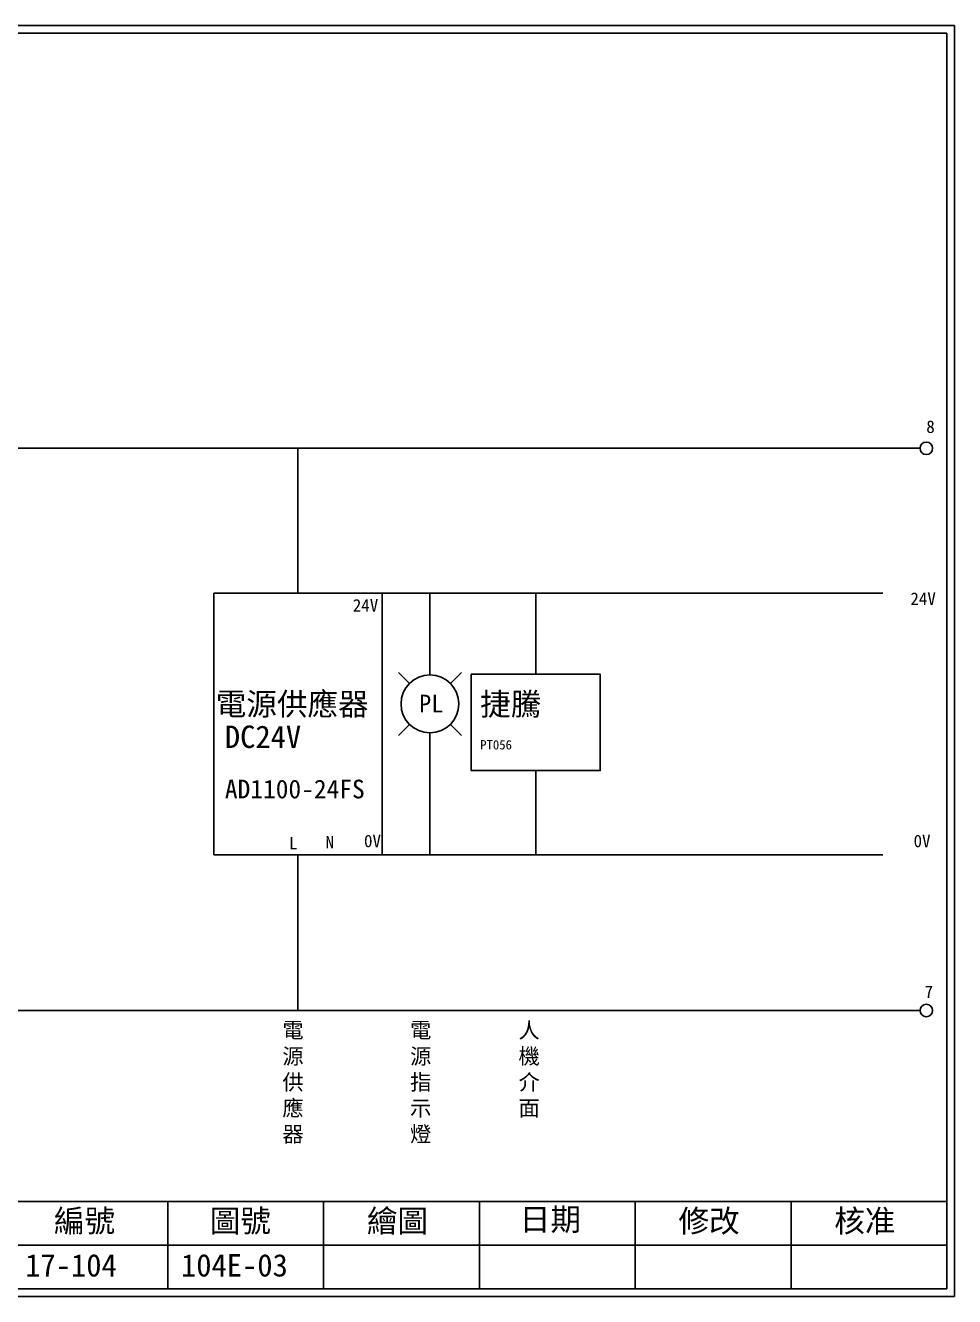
# Model space of a CAD drawing. Extents: x 10 to 297, y 3 to 207.
# Drawn here: x 147.9 to 297, y 3 to 207 of the extents above; entities that cross this region are included whole.
import ezdxf
from ezdxf.enums import TextEntityAlignment as Align

# ---------------------------------------------------------------- set-up
doc = ezdxf.new("R2010")
doc.units = 0
doc.layers.get('0').update_dxf_attribs({"linetype": 'CONTINUOUS'})
doc.layers.add('圖框層', color=7, linetype='CONTINUOUS')
doc.layers.add('標尺寸層', color=3, linetype='CONTINUOUS')
doc.styles.add('CNS', font='romanc.shx', dxfattribs={"bigfont": 'chineset.shx'})
doc.styles.add('STSL', font='kaiu.ttf')

msp = doc.modelspace()

# ---------------------------------------------------------------- linework, layer by layer
for p, q in [((48.79, 139.12), (291.46, 139.12)), ((205.12, 115.86), (178.12, 115.86)), ((178.12, 115.86), (178.12, 73.86)), ((205.12, 73.86), (205.12, 115.86)), ((212.81, 106.65), (212.81, 115.86)), ((212.81, 102.74), (212.81, 106.65)), ((209.53, 101.38), (207.77, 103.15)), ((216.1, 101.38), (217.86, 103.15)), ((209.53, 94.82), (207.77, 93.05)), ((216.1, 94.82), (217.86, 93.05)), ((212.81, 93.46), (212.81, 89.51)), ((212.81, 89.51), (212.81, 73.86)), ((178.12, 73.86), (205.12, 73.86)), ((52.98, 48.91), (291.46, 48.91))]:
    msp.add_line(p, q)
msp.add_circle((212.81, 98.1), 4.64)
at = {"layer": '圖框層', "color": 7}
for p, q in [((297, 206.97), (10, 206.97)), ((297, 3), (297, 206.97)), ((295.75, 205.72), (11.25, 205.72)), ((295.75, 4.25), (295.75, 205.72)), ((11.25, 18.25), (295.75, 18.25)), ((170.75, 4.25), (170.75, 18.25)), ((195.75, 4.25), (195.75, 18.25)), ((220.75, 4.25), (220.75, 18.25)), ((245.75, 4.25), (245.75, 18.25)), ((270.75, 4.25), (270.75, 18.25)), ((145.75, 11.25), (295.75, 11.25)), ((11.25, 4.25), (295.75, 4.25)), ((10, 3), (297, 3))]:
    msp.add_line(p, q, dxfattribs=at)
at = {"layer": '標尺寸層', "color": 7}
for p, q in [((191.62, 115.86), (191.62, 139.12)), ((205.12, 115.86), (285.49, 115.86)), ((229.8, 102.85), (229.8, 115.86)), ((229.8, 87.41), (229.8, 73.86)), ((191.62, 73.86), (191.62, 48.91)), ((205.12, 73.86), (285.49, 73.86))]:
    msp.add_line(p, q, dxfattribs=at)
msp.add_lwpolyline([(219.45, 102.85), (240.15, 102.85), (240.15, 87.41), (219.45, 87.41)], close=True, dxfattribs=at)
for centre in [(292.46, 139.12), (292.46, 48.91)]:
    msp.add_circle(centre, 1, dxfattribs=at)

# ---------------------------------------------------------------- texts
at = {"color": 7}
msp.add_text('PL', height=2.856, dxfattribs=at).set_placement((213.02, 98.16), align=Align.MIDDLE_CENTER)
at = {"layer": '圖框層', "color": 4, "style": 'STSL'}
for s, height, p in [('8', 2, (292.46, 141.58)), ('24V', 2, (200.43, 112.92)), ('24V', 2, (289.91, 113.98)), ('電源供應器', 3.6, (178.43, 96.28)), ('捷騰', 3.6, (220.87, 96.28)), ('DC24V', 3.6, (179.9, 91.03)), ('PT056', 1.5, (220.87, 90.79)), ('AD1100-24FS', 3, (179.9, 82.94)), ('L', 2, (190.19, 74.76)), ('N', 2, (196.06, 74.91)), ('0V', 2, (202.23, 75.11)), ('0V', 2, (290.42, 75.11)), ('7', 2, (292.2, 50.91)), ('編號', 3.6, (152.47, 13.34)), ('圖號', 3.6, (177.47, 13.34)), ('繪圖', 3.6, (202.69, 13.34)), ('日期', 3.6, (227.22, 13.59)), ('修改', 3.6, (252.69, 13.34)), ('核准', 3.6, (277.69, 13.34)), ('17-104', 3.6, (147.86, 6.22)), ('104E-03', 3.6, (172.86, 6.22))]:
    msp.add_text(s, height=height, dxfattribs=at).set_placement(p)
at = {"layer": '標尺寸層', "color": 7, "char_height": 2.5, "width": 5.4243, "attachment_point": 1, "style": 'CNS'}
for s, insert in [('{\\fDFKai-SB|b0|i0|c136|p65;電源供應器}', (189.13, 46.99)), ('{\\fDFKai-SB|b0|i0|c136|p65;電源指示燈}', (209.62, 46.99)), ('{\\fDFKai-SB|b0|i0|c136|p65;人機介面}', (227.03, 46.99))]:
    msp.add_mtext(s, dxfattribs=dict(at, insert=insert))

doc.saveas('drawing.dxf')
